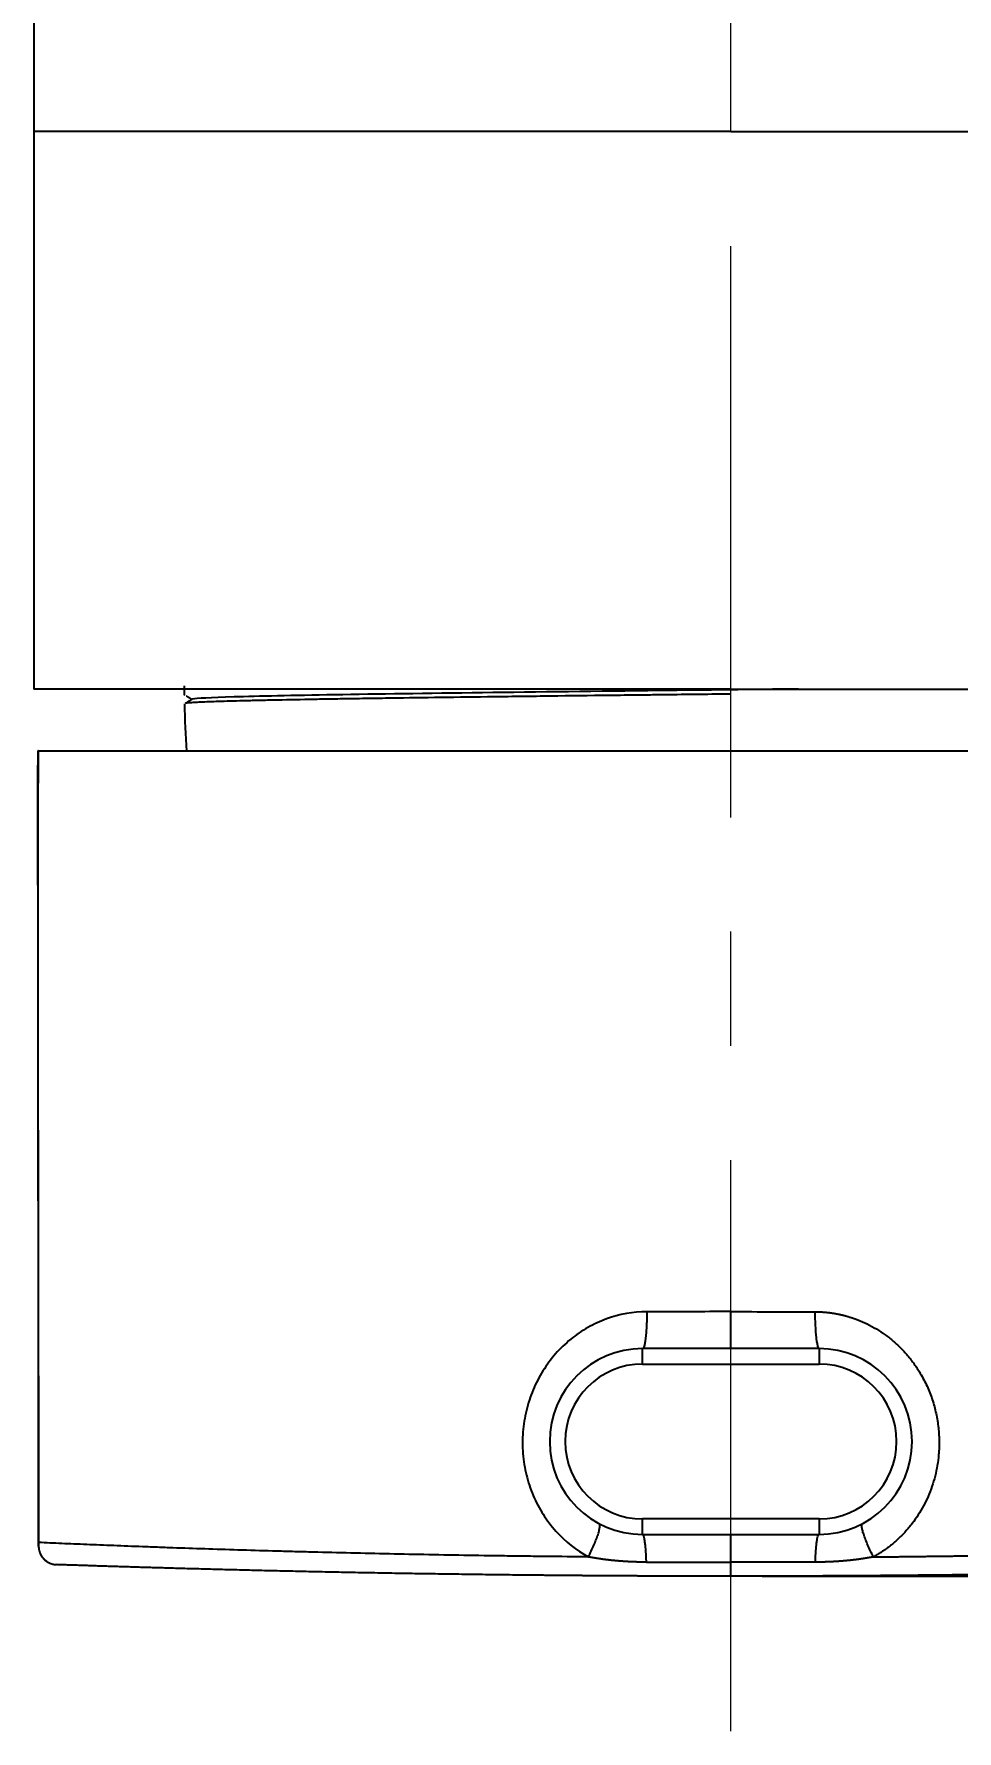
# Model space of a CAD drawing. Header units: inches. Extents: x 6332 to 6926, y -3179 to -2339.
# Drawn here: x 6785 to 6814.8, y -2502 to -2447.2 of the extents above; entities that cross this region are included whole.
import ezdxf

# ---------------------------------------------------------------- set-up
doc = ezdxf.new("R2010")
doc.units = ezdxf.units.IN
doc.header["$LTSCALE"] = 4.84
doc.header["$MEASUREMENT"] = 0
doc.header["$PDMODE"] = 3
doc.header["$PDSIZE"] = 0.3125
doc.linetypes.add('CENTERX2', pattern=[20.32, 12.7, -2.54, 2.54, -2.54])
doc.layers.get('0').update_dxf_attribs({"linetype": 'CONTINUOUS', "lineweight": 13})
doc.layers.get('Defpoints').update_dxf_attribs({"color": 3, "linetype": 'CONTINUOUS'})
doc.layers.add('CENTER', color=1, linetype='CENTERX2', lineweight=15)
doc.styles.get("Standard").update_dxf_attribs({"font": 'arial.ttf'})
doc.dimstyles.new('사본(2) DIMSTYLE_1', dxfattribs={"dimtxt": 7, "dimasz": 7, "dimexe": 1, "dimexo": 1, "dimgap": 3, "dimtad": 1, "dimtih": 1, "dimtoh": 1, "dimdec": 1, "dimdsep": 46, "dimtxsty": 'Standard', "dimcen": 0, "dimclrd": 3, "dimclre": 3, "dimclrt": 4, "dimadec": 1, "dimazin": 0, "dimtp": 0.3, "dimtm": 0.3, "dimtfac": 1, "dimtdec": 1, "dimtofl": 0, "dimtmove": 0, "dimatfit": 3, "dimfxl": 1, "dimtolj": 1, "dimtzin": 0, "dimarcsym": 0})

# ---------------------------------------------------------------- blocks, each defined once
blk = doc.blocks.new('*D29')
at = {"color": 3, "lineweight": -2, "transparency": 16777216}
for p, q in [((6808.54, -2389.722), (6862.703, -2389.722)), ((6861.703, -2396.722), (6861.703, -2436.796)), ((6861.703, -2490.022), (6861.703, -2449.948)), ((6808.548, -2497.022), (6862.703, -2497.022))]:
    blk.add_line(p, q, dxfattribs=at)
at = {"color": 3, "transparency": 16777216}
for points in [[(6860.537, -2396.722), (6862.87, -2396.722), (6861.703, -2389.722)], [(6860.537, -2490.022), (6862.87, -2490.022), (6861.703, -2497.022)]]:
    blk.add_solid(points, dxfattribs=at)
at = {"layer": 'Defpoints', "color": 0, "transparency": 16777216}
for p in [(6807.54, -2389.722), (6807.548, -2497.022), (6861.703, -2497.022)]:
    blk.add_point(p, dxfattribs=at)
at = {"color": 4, "transparency": 16777216, "insert": (6861.703, -2443.372), "char_height": 7, "attachment_point": 5}
blk.add_mtext('\\A1;107.3', dxfattribs=at)

msp = doc.modelspace()

# ---------------------------------------------------------------- linework, layer by layer
at = {"lineweight": -3, "extrusion": (-1, -2.22045e-16, 0)}
for p, q in [((6785.04, -2435.112), (6785.04, -2450.372)), ((6807.54, -2450.372), (6785.04, -2450.372)), ((6807.54, -2450.372), (6785.04, -2450.372)), ((6785.04, -2450.372), (6785.04, -2468.372)), ((6807.54, -2450.372), (6830.04, -2450.372)), ((6807.54, -2450.372), (6830.04, -2450.372)), ((6807.54, -2468.372), (6785.04, -2468.372)), ((6807.54, -2468.372), (6830.04, -2468.372)), ((6810.39, -2489.672), (6804.69, -2489.672)), ((6804.69, -2490.172), (6804.69, -2489.672)), ((6810.39, -2489.672), (6810.39, -2490.172)), ((6804.69, -2490.172), (6810.39, -2490.172)), ((6810.39, -2495.172), (6804.69, -2495.172)), ((6804.69, -2495.672), (6804.69, -2495.172)), ((6810.39, -2495.172), (6810.39, -2495.672)), ((6804.69, -2495.672), (6810.39, -2495.672)), ((6785.768, -2496.648), (6785.769, -2496.648))]:
    msp.add_line(p, q, dxfattribs=at)
at = {"lineweight": -3}
for centre, radius, start, end in [((6818.247, -2468.272), 28.357, 180, 180.6047), ((6818.247, -2468.272), 28.357, 181.1611, 184.2513), ((6804.69, -2492.672), 3, 90, 180), ((6810.39, -2492.672), 3, 0, 90), ((6804.69, -2492.672), 2.5, 90, 180), ((6810.39, -2492.672), 2.5, 0, 90), ((6804.69, -2492.672), 3, 180, 270), ((6804.69, -2492.672), 2.5, 180, 270), ((6810.39, -2492.672), 3, 270, 0), ((6810.39, -2492.672), 2.5, 270, 0)]:
    msp.add_arc(centre, radius, start, end, dxfattribs=at)
for points, degree in [([(6789.891, -2468.571), (6789.891, -2468.568), (6789.896, -2468.565), (6789.904, -2468.563)], 3), ([(6789.949, -2468.589), (6790.145, -2468.702)], 1), ([(6790.163, -2468.698), (6789.973, -2468.808)], 1), ([(6785.163, -2470.372), (6785.16, -2470.711), (6785.157, -2471.05), (6785.155, -2471.389)], 3), ([(6785.172, -2470.372), (6785.169, -2470.372), (6785.166, -2470.372), (6785.163, -2470.372)], 3), ([(6785.174, -2472.595), (6785.178, -2471.855), (6785.183, -2471.114), (6785.19, -2470.372)], 3), ([(6785.175, -2470.372), (6785.18, -2470.372), (6785.185, -2470.372), (6785.19, -2470.372)], 3), ([(6785.19, -2470.372), (6785.505, -2470.372), (6787.13, -2470.372), (6792.241, -2470.372), (6799.355, -2470.372), (6804.811, -2470.372), (6807.54, -2470.372)], 3), ([(6807.54, -2470.372), (6810.268, -2470.372), (6815.725, -2470.372), (6822.838, -2470.372), (6827.949, -2470.372), (6829.574, -2470.372), (6829.89, -2470.372)], 3), ([(6785.155, -2471.389), (6785.155, -2471.951), (6785.156, -2472.514), (6785.157, -2473.077)], 3), ([(6785.173, -2472.756), (6785.173, -2472.703), (6785.173, -2472.65), (6785.173, -2472.597)], 3), ([(6807.54, -2488.479), (6806.639, -2488.479), (6805.735, -2488.48), (6804.827, -2488.48)], 3), ([(6807.54, -2488.479), (6808.446, -2488.479), (6809.352, -2488.48), (6810.252, -2488.48)], 3), ([(6785.189, -2495.931), (6785.189, -2495.95), (6785.189, -2495.988), (6785.189, -2496.028), (6785.189, -2496.049)], 3), ([(6785.189, -2496.049), (6785.189, -2496.049), (6785.189, -2496.049), (6785.189, -2496.049)], 3), ([(6804.812, -2496.569), (6805.717, -2496.571), (6806.629, -2496.572), (6807.54, -2496.572)], 3), ([(6810.267, -2496.568), (6809.356, -2496.572), (6808.443, -2496.573), (6807.54, -2496.572)], 3)]:
    msp.add_open_spline(points, degree=degree, dxfattribs=at)
for points, knots in [([(6807.54, -2468.537), (6806.878, -2468.544), (6806.219, -2468.551), (6805.398, -2468.561), (6805.234, -2468.563), (6804.907, -2468.566), (6804.744, -2468.568), (6804.256, -2468.574), (6803.934, -2468.577), (6802.974, -2468.589), (6802.345, -2468.596), (6801.416, -2468.607), (6801.109, -2468.611), (6800.653, -2468.616), (6800.501, -2468.618), (6800.275, -2468.621), (6800.199, -2468.622), (6800.049, -2468.623), (6799.975, -2468.624), (6799.306, -2468.632), (6798.732, -2468.64), (6797.626, -2468.655), (6797.093, -2468.662), (6796.324, -2468.673), (6796.073, -2468.677), (6795.704, -2468.682), (6795.582, -2468.684), (6795.402, -2468.687), (6795.342, -2468.688), (6795.223, -2468.689), (6794.928, -2468.694), (6794.645, -2468.698), (6794.206, -2468.706), (6793.994, -2468.71), (6793.381, -2468.721), (6793.001, -2468.728), (6792.475, -2468.739), (6792.306, -2468.743), (6792.065, -2468.748), (6791.987, -2468.75), (6791.872, -2468.753), (6791.834, -2468.753), (6791.76, -2468.755), (6791.576, -2468.76), (6791.406, -2468.764), (6791.151, -2468.772), (6791.033, -2468.775), (6790.704, -2468.786), (6790.519, -2468.794), (6790.293, -2468.805), (6790.227, -2468.808), (6790.14, -2468.814), (6790.1, -2468.817), (6790.065, -2468.819), (6790.043, -2468.821), (6790.033, -2468.822), (6789.983, -2468.827), (6789.953, -2468.83), (6789.93, -2468.834), (6789.928, -2468.834), (6789.926, -2468.835)], [0, 0, 0, 0, 0.073816, 0.073816, 0.09227, 0.09227, 0.110724, 0.110724, 0.147631, 0.147631, 0.221447, 0.221447, 0.258355, 0.258355, 0.276809, 0.276809, 0.286036, 0.286036, 0.295263, 0.295263, 0.369078, 0.369078, 0.442894, 0.442894, 0.479802, 0.479802, 0.498256, 0.498256, 0.507483, 0.507483, 0.51671, 0.553618, 0.553618, 0.590526, 0.590526, 0.664341, 0.664341, 0.701249, 0.701249, 0.719703, 0.719703, 0.72893, 0.72893, 0.738157, 0.775065, 0.775065, 0.811973, 0.811973, 0.885788, 0.885788, 0.922696, 0.922696, 0.94115, 0.950377, 0.950377, 0.959604, 0.959604, 0.996512, 0.996512, 1, 1, 1, 1]), ([(6809.722, -2468.372), (6808.235, -2468.389), (6804.696, -2468.43), (6799.354, -2468.493), (6794.491, -2468.561), (6791.198, -2468.63), (6790.28, -2468.675), (6790.163, -2468.698)], [0, 0, 0, 0, 0.157854, 0.369409, 0.580963, 0.792517, 1, 1, 1, 1]), ([(6785.173, -2472.596), (6785.173, -2472.557), (6785.173, -2472.479), (6785.173, -2472.359), (6785.173, -2472.236), (6785.173, -2472.11), (6785.173, -2471.98), (6785.173, -2471.846), (6785.173, -2471.709), (6785.173, -2471.569), (6785.173, -2471.431), (6785.173, -2471.3), (6785.173, -2471.178), (6785.172, -2471.065), (6785.172, -2470.959), (6785.172, -2470.86), (6785.172, -2470.769), (6785.172, -2470.685), (6785.172, -2470.609), (6785.172, -2470.54), (6785.172, -2470.479), (6785.172, -2470.425), (6785.172, -2470.391), (6785.172, -2470.376)], [0, 0, 0, 0, 0.052124, 0.105868, 0.161231, 0.218215, 0.276818, 0.337041, 0.398884, 0.462347, 0.52743, 0.585531, 0.640228, 0.691521, 0.73941, 0.783895, 0.824977, 0.862656, 0.89693, 0.927802, 0.95527, 0.979336, 1, 1, 1, 1]), ([(6785.157, -2473.076), (6785.157, -2473.191), (6785.158, -2473.424), (6785.158, -2473.775), (6785.159, -2474.131), (6785.159, -2474.492), (6785.16, -2474.858), (6785.16, -2475.228), (6785.161, -2475.604), (6785.162, -2475.984), (6785.162, -2476.369), (6785.163, -2476.759), (6785.163, -2477.154), (6785.164, -2477.418), (6785.164, -2477.551)], [0, 0, 0, 0, 0.077366, 0.155805, 0.23532, 0.315915, 0.397592, 0.480357, 0.564212, 0.649162, 0.735212, 0.822365, 0.910626, 1, 1, 1, 1]), ([(6785.175, -2476.02), (6785.175, -2475.918), (6785.175, -2475.718), (6785.175, -2475.424), (6785.175, -2475.143), (6785.175, -2474.874), (6785.175, -2474.617), (6785.174, -2474.36), (6785.174, -2474.098), (6785.174, -2473.828), (6785.174, -2473.516), (6785.174, -2473.159), (6785.174, -2472.892), (6785.173, -2472.756)], [0, 0, 0, 0, 0.093731, 0.183676, 0.269832, 0.352195, 0.430762, 0.505528, 0.588381, 0.671253, 0.754148, 0.874965, 1, 1, 1, 1]), ([(6785.182, -2485.456), (6785.182, -2485.393), (6785.182, -2485.266), (6785.182, -2485.077), (6785.181, -2484.889), (6785.181, -2484.702), (6785.181, -2484.516), (6785.181, -2484.331), (6785.181, -2484.147), (6785.181, -2483.964), (6785.181, -2483.782), (6785.181, -2483.6), (6785.18, -2483.42), (6785.18, -2483.241), (6785.18, -2483.062), (6785.18, -2482.885), (6785.18, -2482.709), (6785.18, -2482.533), (6785.18, -2482.359), (6785.18, -2482.185), (6785.179, -2482.013), (6785.179, -2481.841), (6785.179, -2481.67), (6785.179, -2481.501), (6785.179, -2481.332), (6785.179, -2481.164), (6785.179, -2480.998), (6785.178, -2480.565), (6785.178, -2479.866), (6785.177, -2478.901), (6785.177, -2477.938), (6785.176, -2476.979), (6785.176, -2476.339), (6785.175, -2476.02)], [0, 0, 0, 0, 0.020289, 0.040466, 0.060532, 0.080487, 0.10033, 0.120063, 0.139686, 0.159198, 0.178601, 0.197893, 0.217076, 0.23615, 0.255114, 0.27397, 0.292716, 0.311354, 0.329884, 0.348306, 0.366619, 0.384825, 0.402923, 0.420914, 0.438798, 0.456574, 0.474244, 0.491806, 0.594173, 0.696139, 0.797743, 0.899018, 1, 1, 1, 1]), ([(6785.164, -2477.551), (6785.164, -2477.641), (6785.164, -2477.821), (6785.165, -2478.093), (6785.165, -2478.366), (6785.165, -2478.641), (6785.166, -2478.918), (6785.166, -2479.197), (6785.166, -2479.478), (6785.167, -2479.761), (6785.167, -2480.046), (6785.168, -2480.333), (6785.168, -2480.621), (6785.168, -2480.912), (6785.169, -2481.204), (6785.169, -2481.499), (6785.17, -2481.795), (6785.17, -2482.3), (6785.171, -2483.034), (6785.173, -2484.015), (6785.174, -2485.055), (6785.175, -2486.156), (6785.177, -2487.014), (6785.177, -2487.61), (6785.178, -2487.925), (6785.178, -2488.241), (6785.179, -2488.559), (6785.179, -2488.878), (6785.18, -2489.199), (6785.18, -2489.521), (6785.18, -2489.845), (6785.181, -2490.17), (6785.181, -2490.497), (6785.182, -2490.825), (6785.182, -2491.155), (6785.183, -2491.486), (6785.183, -2491.819), (6785.184, -2492.153), (6785.184, -2492.489), (6785.184, -2492.826), (6785.185, -2493.164), (6785.185, -2493.504), (6785.186, -2493.846), (6785.186, -2494.189), (6785.187, -2494.534), (6785.187, -2494.88), (6785.188, -2495.227), (6785.188, -2495.576), (6785.188, -2495.809), (6785.189, -2495.926)], [0, 0, 0, 0, 0.014424, 0.028955, 0.043594, 0.058341, 0.073195, 0.088159, 0.103231, 0.118413, 0.133705, 0.149107, 0.164619, 0.180242, 0.195977, 0.211824, 0.227784, 0.243856, 0.293519, 0.346524, 0.402886, 0.462621, 0.525749, 0.542815, 0.559972, 0.57722, 0.594561, 0.611993, 0.629518, 0.647136, 0.664847, 0.682651, 0.700549, 0.718541, 0.736628, 0.75481, 0.773087, 0.79146, 0.809929, 0.828495, 0.847157, 0.865917, 0.884775, 0.903731, 0.922786, 0.941939, 0.961193, 0.980546, 1, 1, 1, 1]), ([(6785.189, -2495.931), (6785.188, -2494.202), (6785.187, -2492.466), (6785.185, -2489.847), (6785.184, -2488.972), (6785.183, -2487.218), (6785.182, -2486.338), (6785.182, -2485.456)], [0, 0, 0, 0, 0.5, 0.5, 0.75, 0.75, 1, 1, 1, 1]), ([(6804.827, -2488.48), (6804.381, -2488.481), (6803.942, -2488.56), (6803.318, -2488.786), (6803.117, -2488.879), (6802.729, -2489.1), (6802.357, -2489.355), (6801.866, -2489.83), (6801.458, -2490.382), (6801.139, -2490.996), (6800.919, -2491.663), (6800.809, -2492.362), (6800.81, -2493.066), (6800.922, -2493.759), (6801.141, -2494.423), (6801.465, -2495.035), (6802.014, -2495.759), (6802.544, -2496.183), (6802.935, -2496.399)], [0, 0, 0, 0, 0.125, 0.125, 0.1875, 0.1875, 0.25, 0.3125, 0.375, 0.4375, 0.5, 0.5625, 0.625, 0.6875, 0.75, 0.8125, 0.875, 1, 1, 1, 1]), ([(6804.827, -2488.48), (6804.827, -2488.551), (6804.827, -2488.624), (6804.823, -2488.772), (6804.821, -2488.847), (6804.814, -2488.993), (6804.81, -2489.065), (6804.799, -2489.201), (6804.793, -2489.266), (6804.78, -2489.382), (6804.772, -2489.434), (6804.757, -2489.523), (6804.749, -2489.56), (6804.732, -2489.618), (6804.723, -2489.639), (6804.706, -2489.666), (6804.698, -2489.672), (6804.69, -2489.672)], [0, 0, 0, 0, 0.125, 0.125, 0.25, 0.25, 0.375, 0.375, 0.5, 0.5, 0.625, 0.625, 0.75, 0.75, 0.875, 0.875, 1, 1, 1, 1]), ([(6810.252, -2488.48), (6810.262, -2488.481), (6810.281, -2488.481), (6810.31, -2488.481), (6810.339, -2488.482), (6810.368, -2488.483), (6810.397, -2488.484), (6810.426, -2488.485), (6810.455, -2488.486), (6810.484, -2488.488), (6810.513, -2488.49), (6810.541, -2488.492), (6810.57, -2488.494), (6810.599, -2488.497), (6810.628, -2488.5), (6810.656, -2488.503), (6810.685, -2488.506), (6810.714, -2488.509), (6810.742, -2488.513), (6810.771, -2488.517), (6810.799, -2488.521), (6810.828, -2488.525), (6810.856, -2488.53), (6810.884, -2488.534), (6810.913, -2488.539), (6810.941, -2488.544), (6810.969, -2488.55), (6810.998, -2488.555), (6811.026, -2488.561), (6811.054, -2488.567), (6811.082, -2488.573), (6811.11, -2488.58), (6811.138, -2488.586), (6811.166, -2488.593), (6811.194, -2488.6), (6811.222, -2488.607), (6811.25, -2488.615), (6811.278, -2488.623), (6811.306, -2488.631), (6811.333, -2488.639), (6811.361, -2488.647), (6811.389, -2488.656), (6811.417, -2488.664), (6811.444, -2488.673), (6811.472, -2488.683), (6811.499, -2488.692), (6811.527, -2488.702), (6811.652, -2488.746), (6811.87, -2488.836), (6812.171, -2488.992), (6812.458, -2489.173), (6812.731, -2489.38), (6812.986, -2489.61), (6813.222, -2489.861), (6813.437, -2490.132), (6813.652, -2490.453), (6813.855, -2490.828), (6814.031, -2491.26), (6814.16, -2491.71), (6814.242, -2492.171), (6814.274, -2492.638), (6814.258, -2493.066), (6814.209, -2493.451), (6814.136, -2493.791), (6814.038, -2494.123), (6813.913, -2494.444), (6813.764, -2494.753), (6813.592, -2495.047), (6813.396, -2495.324), (6813.237, -2495.514), (6813.132, -2495.629), (6813.088, -2495.675), (6813.044, -2495.72), (6812.999, -2495.765), (6812.954, -2495.808), (6812.907, -2495.851), (6812.861, -2495.893), (6812.814, -2495.935), (6812.766, -2495.975), (6812.717, -2496.015), (6812.668, -2496.054), (6812.618, -2496.092), (6812.568, -2496.129), (6812.517, -2496.166), (6812.466, -2496.201), (6812.414, -2496.236), (6812.361, -2496.27), (6812.308, -2496.304), (6812.254, -2496.336), (6812.199, -2496.368), (6812.163, -2496.389), (6812.144, -2496.399)], [0, 0, 0, 0, 0.002658, 0.005314, 0.007968, 0.010619, 0.013269, 0.015916, 0.018562, 0.021206, 0.023848, 0.02649, 0.029129, 0.031768, 0.034406, 0.037042, 0.039678, 0.042314, 0.044949, 0.047583, 0.050218, 0.052852, 0.055486, 0.058121, 0.060756, 0.063391, 0.066027, 0.068664, 0.071301, 0.073939, 0.076579, 0.07922, 0.081862, 0.084506, 0.087151, 0.089798, 0.092447, 0.095098, 0.097751, 0.100407, 0.103065, 0.105725, 0.108388, 0.111054, 0.113723, 0.116395, 0.11907, 0.121749, 0.152939, 0.184005, 0.215157, 0.246605, 0.278292, 0.3098, 0.341343, 0.373138, 0.415702, 0.457931, 0.500353, 0.543038, 0.585266, 0.627561, 0.659344, 0.690857, 0.72231, 0.753911, 0.785189, 0.816248, 0.847291, 0.87852, 0.884373, 0.89021, 0.896033, 0.901844, 0.907642, 0.913431, 0.919211, 0.924983, 0.93075, 0.936512, 0.942271, 0.948028, 0.953785, 0.959543, 0.965303, 0.971068, 0.976838, 0.982614, 0.988399, 0.994194, 1, 1, 1, 1]), ([(6810.252, -2488.48), (6810.252, -2488.621), (6810.255, -2488.773), (6810.269, -2489.066), (6810.279, -2489.207), (6810.299, -2489.382), (6810.307, -2489.434), (6810.323, -2489.523), (6810.347, -2489.634), (6810.373, -2489.672), (6810.39, -2489.672)], [0, 0, 0, 0, 0.25, 0.25, 0.5, 0.5, 0.625, 0.625, 0.75, 1, 1, 1, 1]), ([(6802.935, -2496.399), (6802.997, -2496.278), (6803.06, -2496.148), (6803.17, -2495.896), (6803.218, -2495.773), (6803.269, -2495.618), (6803.282, -2495.571), (6803.302, -2495.488), (6803.32, -2495.382), (6803.305, -2495.334), (6803.286, -2495.324)], [0, 0, 0, 0, 0.25, 0.25, 0.5, 0.5, 0.625, 0.625, 0.75, 1, 1, 1, 1]), ([(6804.812, -2496.569), (6804.811, -2496.509), (6804.808, -2496.45), (6804.803, -2496.333), (6804.8, -2496.275), (6804.792, -2496.164), (6804.788, -2496.11), (6804.778, -2496.01), (6804.773, -2495.964), (6804.761, -2495.881), (6804.755, -2495.844), (6804.743, -2495.78), (6804.736, -2495.754), (6804.723, -2495.712), (6804.716, -2495.697), (6804.703, -2495.677), (6804.696, -2495.672), (6804.69, -2495.672)], [0, 0, 0, 0, 0.125, 0.125, 0.25, 0.25, 0.375, 0.375, 0.5, 0.5, 0.625, 0.625, 0.75, 0.75, 0.875, 0.875, 1, 1, 1, 1]), ([(6810.267, -2496.569), (6810.269, -2496.509), (6810.271, -2496.45), (6810.276, -2496.333), (6810.28, -2496.275), (6810.287, -2496.164), (6810.291, -2496.11), (6810.301, -2496.01), (6810.306, -2495.964), (6810.318, -2495.881), (6810.324, -2495.844), (6810.337, -2495.78), (6810.343, -2495.754), (6810.356, -2495.712), (6810.363, -2495.697), (6810.377, -2495.677), (6810.383, -2495.672), (6810.39, -2495.672)], [0, 0, 0, 0, 0.125, 0.125, 0.25, 0.25, 0.375, 0.375, 0.5, 0.5, 0.625, 0.625, 0.75, 0.75, 0.875, 0.875, 1, 1, 1, 1]), ([(6812.144, -2496.399), (6812.113, -2496.338), (6812.082, -2496.276), (6812.021, -2496.149), (6811.992, -2496.085), (6811.937, -2495.959), (6811.911, -2495.896), (6811.865, -2495.778), (6811.844, -2495.721), (6811.811, -2495.618), (6811.797, -2495.571), (6811.778, -2495.488), (6811.772, -2495.453), (6811.767, -2495.395), (6811.768, -2495.372), (6811.776, -2495.339), (6811.784, -2495.329), (6811.793, -2495.324)], [0, 0, 0, 0, 0.125, 0.125, 0.25, 0.25, 0.375, 0.375, 0.5, 0.5, 0.625, 0.625, 0.75, 0.75, 0.875, 0.875, 1, 1, 1, 1]), ([(6785.189, -2496.049), (6785.189, -2496.028), (6785.189, -2496.007), (6785.189, -2495.966), (6785.189, -2495.946), (6785.189, -2495.926)], [0, 0, 0, 0, 0.5, 0.5, 1, 1, 1, 1]), ([(6802.935, -2496.399), (6802.479, -2496.395), (6801.797, -2496.388), (6801.124, -2496.38), (6800.677, -2496.374), (6799.565, -2496.36), (6798.479, -2496.342), (6797.199, -2496.317), (6796.776, -2496.309), (6795.939, -2496.291), (6795.525, -2496.281), (6794.707, -2496.262), (6794.303, -2496.252), (6793.709, -2496.236), (6793.513, -2496.231), (6793.125, -2496.22), (6792.933, -2496.215), (6792.362, -2496.199), (6791.99, -2496.188), (6791.26, -2496.165), (6790.903, -2496.154), (6790.204, -2496.13), (6789.862, -2496.119), (6789.36, -2496.101), (6789.194, -2496.095), (6788.867, -2496.083), (6788.705, -2496.077), (6788.226, -2496.059), (6787.915, -2496.047), (6787.464, -2496.028), (6787.316, -2496.022), (6787.025, -2496.011), (6786.882, -2496.005), (6786.463, -2495.988), (6786.194, -2495.978), (6785.676, -2495.956), (6785.428, -2495.944), (6785.189, -2495.931)], [0, 0, 0, 0, 0.0625, 0.09375, 0.09375, 0.125, 0.25, 0.25, 0.3125, 0.3125, 0.375, 0.375, 0.4375, 0.4375, 0.46875, 0.46875, 0.5, 0.5, 0.5625, 0.5625, 0.625, 0.625, 0.6875, 0.6875, 0.71875, 0.71875, 0.75, 0.75, 0.8125, 0.8125, 0.84375, 0.84375, 0.875, 0.875, 0.9375, 0.9375, 1, 1, 1, 1]), ([(6785.189, -2496.049), (6785.189, -2496.053), (6785.189, -2496.061), (6785.189, -2496.074), (6785.19, -2496.086), (6785.191, -2496.098), (6785.192, -2496.11), (6785.193, -2496.123), (6785.195, -2496.135), (6785.197, -2496.148), (6785.199, -2496.16), (6785.202, -2496.172), (6785.205, -2496.185), (6785.208, -2496.197), (6785.211, -2496.209), (6785.214, -2496.222), (6785.218, -2496.234), (6785.222, -2496.246), (6785.227, -2496.258), (6785.231, -2496.27), (6785.236, -2496.283), (6785.242, -2496.295), (6785.247, -2496.306), (6785.253, -2496.318), (6785.259, -2496.33), (6785.265, -2496.342), (6785.272, -2496.353), (6785.279, -2496.365), (6785.286, -2496.376), (6785.294, -2496.387), (6785.301, -2496.398), (6785.309, -2496.409), (6785.318, -2496.42), (6785.326, -2496.431), (6785.335, -2496.441), (6785.344, -2496.451), (6785.364, -2496.472), (6785.395, -2496.502), (6785.44, -2496.537), (6785.489, -2496.569), (6785.53, -2496.59), (6785.562, -2496.604), (6785.584, -2496.612), (6785.607, -2496.62), (6785.629, -2496.627), (6785.652, -2496.632), (6785.675, -2496.637), (6785.698, -2496.641), (6785.721, -2496.645), (6785.745, -2496.647), (6785.76, -2496.647), (6785.768, -2496.648)], [0, 0, 0, 0, 0.012988, 0.026027, 0.039118, 0.05226, 0.065455, 0.078702, 0.092003, 0.105357, 0.118766, 0.132229, 0.145747, 0.159321, 0.172951, 0.186637, 0.20038, 0.21418, 0.228037, 0.241953, 0.255927, 0.26996, 0.284052, 0.298204, 0.312415, 0.326687, 0.34102, 0.355414, 0.369869, 0.384386, 0.398965, 0.413607, 0.428311, 0.443079, 0.45791, 0.472805, 0.487764, 0.549955, 0.612782, 0.676263, 0.740414, 0.766322, 0.792242, 0.818173, 0.844114, 0.870067, 0.896031, 0.922006, 0.947993, 0.973991, 1, 1, 1, 1]), ([(6785.19, -2496.049), (6785.19, -2496.053), (6785.19, -2496.061), (6785.19, -2496.073), (6785.191, -2496.085), (6785.192, -2496.097), (6785.193, -2496.109), (6785.194, -2496.122), (6785.196, -2496.134), (6785.198, -2496.146), (6785.2, -2496.159), (6785.202, -2496.171), (6785.205, -2496.184), (6785.208, -2496.196), (6785.212, -2496.208), (6785.215, -2496.221), (6785.219, -2496.233), (6785.223, -2496.246), (6785.228, -2496.258), (6785.233, -2496.27), (6785.238, -2496.282), (6785.243, -2496.295), (6785.249, -2496.307), (6785.254, -2496.319), (6785.261, -2496.33), (6785.267, -2496.342), (6785.274, -2496.354), (6785.281, -2496.365), (6785.288, -2496.376), (6785.295, -2496.388), (6785.303, -2496.399), (6785.311, -2496.409), (6785.319, -2496.42), (6785.327, -2496.431), (6785.336, -2496.441), (6785.345, -2496.451), (6785.355, -2496.461), (6785.365, -2496.471), (6785.376, -2496.482), (6785.387, -2496.493), (6785.4, -2496.504), (6785.413, -2496.515), (6785.427, -2496.526), (6785.442, -2496.536), (6785.457, -2496.547), (6785.473, -2496.558), (6785.49, -2496.568), (6785.508, -2496.578), (6785.526, -2496.587), (6785.545, -2496.596), (6785.565, -2496.605), (6785.586, -2496.613), (6785.607, -2496.62), (6785.629, -2496.626), (6785.651, -2496.632), (6785.674, -2496.637), (6785.697, -2496.641), (6785.72, -2496.644), (6785.744, -2496.647), (6785.76, -2496.647), (6785.769, -2496.648)], [0, 0, 0, 0, 0.012772, 0.025629, 0.03857, 0.051593, 0.064699, 0.077886, 0.091156, 0.104507, 0.117941, 0.131459, 0.145061, 0.158746, 0.172509, 0.186348, 0.200257, 0.214233, 0.228272, 0.242369, 0.256521, 0.270724, 0.284974, 0.299267, 0.3136, 0.327969, 0.342371, 0.356803, 0.371262, 0.385745, 0.40025, 0.414775, 0.429318, 0.443878, 0.458452, 0.47304, 0.487639, 0.503597, 0.520249, 0.537587, 0.555603, 0.574286, 0.593623, 0.613597, 0.634191, 0.655382, 0.677147, 0.699457, 0.722282, 0.745588, 0.769356, 0.793569, 0.818206, 0.843246, 0.868659, 0.894414, 0.920472, 0.946791, 0.973319, 1, 1, 1, 1]), ([(6812.144, -2496.399), (6812.171, -2496.399), (6812.225, -2496.398), (6812.305, -2496.397), (6812.386, -2496.397), (6812.466, -2496.396), (6812.548, -2496.395), (6812.629, -2496.394), (6812.711, -2496.394), (6812.793, -2496.393), (6812.875, -2496.392), (6812.957, -2496.391), (6813.04, -2496.39), (6813.123, -2496.389), (6813.206, -2496.388), (6813.29, -2496.387), (6813.373, -2496.386), (6813.457, -2496.385), (6813.542, -2496.384), (6813.626, -2496.383), (6813.711, -2496.382), (6813.796, -2496.381), (6813.881, -2496.38), (6813.966, -2496.379), (6814.052, -2496.378), (6814.138, -2496.377), (6814.224, -2496.376), (6814.311, -2496.375), (6814.397, -2496.374), (6814.484, -2496.372), (6814.571, -2496.371), (6814.658, -2496.37), (6814.746, -2496.369), (6814.834, -2496.367), (6814.922, -2496.366), (6815.01, -2496.365), (6815.098, -2496.363), (6815.187, -2496.362), (6815.276, -2496.361), (6815.365, -2496.359), (6815.454, -2496.358), (6815.544, -2496.357), (6815.633, -2496.355), (6815.723, -2496.354), (6815.813, -2496.352), (6815.903, -2496.351), (6815.994, -2496.349), (6816.085, -2496.348), (6816.175, -2496.346), (6816.266, -2496.345), (6816.358, -2496.343), (6816.449, -2496.342), (6816.541, -2496.34), (6816.632, -2496.338), (6816.724, -2496.337), (6816.816, -2496.335), (6816.909, -2496.333), (6817.001, -2496.332), (6817.094, -2496.33), (6817.187, -2496.328), (6817.28, -2496.327), (6817.373, -2496.325), (6817.466, -2496.323), (6817.559, -2496.321), (6817.653, -2496.319), (6817.747, -2496.318), (6817.84, -2496.316), (6817.934, -2496.314), (6818.028, -2496.312), (6818.123, -2496.31), (6818.217, -2496.308), (6818.312, -2496.306), (6818.406, -2496.304), (6818.501, -2496.302), (6818.596, -2496.3), (6818.691, -2496.298), (6818.786, -2496.296), (6818.881, -2496.294), (6818.977, -2496.292), (6819.072, -2496.29), (6819.167, -2496.288), (6819.263, -2496.286), (6819.359, -2496.284), (6819.455, -2496.282), (6819.551, -2496.279), (6819.647, -2496.277), (6819.743, -2496.275), (6819.839, -2496.273), (6819.935, -2496.271), (6820.031, -2496.268), (6820.127, -2496.266), (6820.224, -2496.264), (6820.32, -2496.261), (6820.417, -2496.259), (6820.513, -2496.257), (6820.61, -2496.254), (6820.707, -2496.252), (6820.803, -2496.25), (6820.9, -2496.247), (6820.997, -2496.245), (6821.093, -2496.242), (6821.19, -2496.24), (6821.287, -2496.237), (6821.384, -2496.235), (6821.481, -2496.232), (6821.577, -2496.23), (6821.674, -2496.227), (6821.771, -2496.225), (6821.904, -2496.221), (6822.072, -2496.217), (6822.275, -2496.211), (6822.474, -2496.206), (6822.671, -2496.2), (6822.866, -2496.195), (6823.058, -2496.189), (6823.247, -2496.184), (6823.434, -2496.179), (6823.619, -2496.173), (6823.801, -2496.168), (6823.98, -2496.163), (6824.157, -2496.157), (6824.331, -2496.152), (6824.503, -2496.147), (6824.673, -2496.142), (6824.84, -2496.136), (6825.005, -2496.131), (6825.167, -2496.126), (6825.327, -2496.121), (6825.485, -2496.115), (6825.64, -2496.11), (6825.793, -2496.105), (6825.943, -2496.1), (6826.092, -2496.095), (6826.238, -2496.09), (6826.381, -2496.085), (6826.523, -2496.08), (6826.662, -2496.075), (6826.799, -2496.07), (6826.934, -2496.065), (6827.066, -2496.06), (6827.197, -2496.055), (6827.325, -2496.05), (6827.451, -2496.045), (6827.575, -2496.04), (6827.697, -2496.035), (6827.817, -2496.03), (6827.935, -2496.025), (6828.051, -2496.02), (6828.164, -2496.015), (6828.276, -2496.011), (6828.386, -2496.006), (6828.494, -2496.001), (6828.6, -2495.996), (6828.704, -2495.991), (6828.806, -2495.987), (6828.906, -2495.982), (6829.004, -2495.977), (6829.101, -2495.972), (6829.195, -2495.968), (6829.288, -2495.963), (6829.379, -2495.958), (6829.469, -2495.954), (6829.556, -2495.949), (6829.642, -2495.944), (6829.726, -2495.94), (6829.809, -2495.935), (6829.863, -2495.932), (6829.89, -2495.931)], [0, 0, 0, 0, 0.003672, 0.007358, 0.011058, 0.014773, 0.018502, 0.022246, 0.026004, 0.029777, 0.033564, 0.037366, 0.041181, 0.045012, 0.048857, 0.052716, 0.05659, 0.060478, 0.06438, 0.068297, 0.072229, 0.076174, 0.080135, 0.08411, 0.088099, 0.092103, 0.096121, 0.100153, 0.1042, 0.108262, 0.112338, 0.116428, 0.120533, 0.124653, 0.128786, 0.132935, 0.137097, 0.141275, 0.145466, 0.149673, 0.153893, 0.158128, 0.162378, 0.166642, 0.170921, 0.175214, 0.179521, 0.183843, 0.18818, 0.192531, 0.196896, 0.201276, 0.20567, 0.210079, 0.214503, 0.218941, 0.223393, 0.22786, 0.232342, 0.236837, 0.241348, 0.245873, 0.250412, 0.254966, 0.259535, 0.264118, 0.268715, 0.273328, 0.277954, 0.282595, 0.287251, 0.291921, 0.296606, 0.301305, 0.306019, 0.310748, 0.315491, 0.320248, 0.32502, 0.329807, 0.334608, 0.339424, 0.344255, 0.3491, 0.353959, 0.358834, 0.363723, 0.368626, 0.373544, 0.378477, 0.383425, 0.388387, 0.393363, 0.398355, 0.403361, 0.408382, 0.413417, 0.418468, 0.423533, 0.428612, 0.433707, 0.438816, 0.44394, 0.449079, 0.454232, 0.459401, 0.464584, 0.469781, 0.474994, 0.48607, 0.497076, 0.508011, 0.518875, 0.529669, 0.540392, 0.551045, 0.561626, 0.572137, 0.582578, 0.592947, 0.603246, 0.613474, 0.623631, 0.633717, 0.643732, 0.653677, 0.66355, 0.673352, 0.683083, 0.692743, 0.702332, 0.71185, 0.721296, 0.730672, 0.739976, 0.749209, 0.75837, 0.767461, 0.776479, 0.785427, 0.794303, 0.803108, 0.811842, 0.820504, 0.829095, 0.837614, 0.846062, 0.854438, 0.862743, 0.870977, 0.879138, 0.887229, 0.895248, 0.903195, 0.911071, 0.918875, 0.926608, 0.934269, 0.941859, 0.949377, 0.956824, 0.964199, 0.971502, 0.978734, 0.985894, 0.992983, 1, 1, 1, 1]), ([(6807.54, -2497.022), (6807.514, -2497.022), (6807.462, -2497.022), (6807.384, -2497.022), (6807.307, -2497.022), (6807.229, -2497.022), (6807.151, -2497.022), (6807.074, -2497.022), (6806.996, -2497.022), (6806.919, -2497.022), (6806.842, -2497.022), (6806.764, -2497.022), (6806.687, -2497.022), (6806.61, -2497.022), (6806.533, -2497.021), (6806.455, -2497.021), (6806.378, -2497.021), (6806.301, -2497.021), (6806.224, -2497.021), (6806.147, -2497.021), (6806.07, -2497.021), (6805.993, -2497.02), (6805.916, -2497.02), (6805.84, -2497.02), (6805.763, -2497.02), (6805.686, -2497.02), (6805.609, -2497.019), (6805.533, -2497.019), (6805.456, -2497.019), (6805.379, -2497.019), (6805.303, -2497.018), (6805.226, -2497.018), (6805.15, -2497.018), (6805.073, -2497.017), (6804.997, -2497.017), (6804.921, -2497.017), (6804.845, -2497.017), (6804.768, -2497.016), (6804.692, -2497.016), (6804.616, -2497.016), (6804.54, -2497.015), (6804.464, -2497.015), (6804.388, -2497.014), (6804.312, -2497.014), (6804.236, -2497.014), (6804.16, -2497.013), (6804.084, -2497.013), (6804.008, -2497.012), (6803.932, -2497.012), (6803.857, -2497.012), (6803.781, -2497.011), (6803.705, -2497.011), (6803.63, -2497.01), (6803.554, -2497.01), (6803.479, -2497.009), (6803.403, -2497.009), (6803.328, -2497.008), (6803.252, -2497.008), (6803.177, -2497.007), (6803.102, -2497.007), (6803.026, -2497.006), (6802.951, -2497.006), (6802.876, -2497.005), (6802.801, -2497.005), (6802.726, -2497.004), (6802.651, -2497.003), (6802.576, -2497.003), (6802.501, -2497.002), (6802.426, -2497.002), (6802.351, -2497.001), (6802.276, -2497), (6802.201, -2497), (6802.126, -2496.999), (6802.052, -2496.999), (6801.977, -2496.998), (6801.902, -2496.997), (6801.828, -2496.997), (6801.753, -2496.996), (6801.679, -2496.995), (6801.604, -2496.994), (6801.53, -2496.994), (6801.455, -2496.993), (6801.381, -2496.992), (6801.307, -2496.992), (6801.232, -2496.991), (6801.158, -2496.99), (6800.846, -2496.987), (6800.299, -2496.981), (6799.523, -2496.972), (6798.755, -2496.961), (6797.996, -2496.95), (6797.245, -2496.939), (6796.504, -2496.926), (6795.773, -2496.913), (6795.054, -2496.899), (6794.347, -2496.885), (6793.655, -2496.87), (6792.978, -2496.855), (6792.316, -2496.839), (6791.671, -2496.823), (6791.043, -2496.807), (6790.431, -2496.791), (6789.995, -2496.779), (6789.722, -2496.772), (6789.606, -2496.768), (6789.491, -2496.765), (6789.377, -2496.762), (6789.263, -2496.758), (6789.15, -2496.755), (6789.038, -2496.752), (6788.927, -2496.749), (6788.816, -2496.745), (6788.706, -2496.742), (6788.597, -2496.739), (6788.489, -2496.736), (6788.381, -2496.732), (6788.275, -2496.729), (6788.169, -2496.726), (6788.063, -2496.723), (6787.959, -2496.719), (6787.855, -2496.716), (6787.752, -2496.713), (6787.65, -2496.71), (6787.549, -2496.707), (6787.448, -2496.703), (6787.348, -2496.7), (6787.249, -2496.697), (6787.151, -2496.694), (6787.053, -2496.691), (6786.957, -2496.688), (6786.861, -2496.684), (6786.765, -2496.681), (6786.671, -2496.678), (6786.577, -2496.675), (6786.484, -2496.672), (6786.392, -2496.669), (6786.301, -2496.666), (6786.21, -2496.663), (6786.12, -2496.66), (6786.031, -2496.657), (6785.943, -2496.654), (6785.855, -2496.651), (6785.797, -2496.649), (6785.769, -2496.648)], [0, 0, 0, 0, 0.002988, 0.005974, 0.008959, 0.011943, 0.014925, 0.017905, 0.020884, 0.023861, 0.026837, 0.029812, 0.032785, 0.035757, 0.038728, 0.041697, 0.044666, 0.047633, 0.050598, 0.053563, 0.056526, 0.059488, 0.06245, 0.06541, 0.068369, 0.071327, 0.074284, 0.07724, 0.080195, 0.083149, 0.086102, 0.089054, 0.092006, 0.094957, 0.097907, 0.100856, 0.103804, 0.106752, 0.109699, 0.112645, 0.115591, 0.118536, 0.12148, 0.124424, 0.127368, 0.130311, 0.133253, 0.136195, 0.139137, 0.142078, 0.145019, 0.147959, 0.150899, 0.153839, 0.156778, 0.159718, 0.162657, 0.165595, 0.168534, 0.171473, 0.174411, 0.177349, 0.180288, 0.183226, 0.186164, 0.189102, 0.192041, 0.194979, 0.197917, 0.200856, 0.203795, 0.206734, 0.209673, 0.212612, 0.215552, 0.218491, 0.221432, 0.224372, 0.227313, 0.230254, 0.233196, 0.236138, 0.23908, 0.242023, 0.244967, 0.247911, 0.250855, 0.282114, 0.313336, 0.344554, 0.375797, 0.407096, 0.438393, 0.469719, 0.501106, 0.532477, 0.563774, 0.595031, 0.626277, 0.657419, 0.688533, 0.719652, 0.750806, 0.75703, 0.763252, 0.769471, 0.775688, 0.781902, 0.788115, 0.794326, 0.800535, 0.806744, 0.812951, 0.819158, 0.825364, 0.83157, 0.837777, 0.843983, 0.850191, 0.856399, 0.862608, 0.868819, 0.875031, 0.881245, 0.887461, 0.89368, 0.899901, 0.906125, 0.912352, 0.918583, 0.924817, 0.931055, 0.937297, 0.943544, 0.949795, 0.956051, 0.962312, 0.968579, 0.974851, 0.981129, 0.987413, 0.993703, 1, 1, 1, 1]), ([(6804.812, -2496.568), (6804.795, -2496.568), (6804.761, -2496.568), (6804.711, -2496.568), (6804.66, -2496.567), (6804.609, -2496.566), (6804.559, -2496.565), (6804.509, -2496.564), (6804.459, -2496.562), (6804.41, -2496.56), (6804.36, -2496.559), (6804.311, -2496.556), (6804.262, -2496.554), (6804.213, -2496.552), (6804.165, -2496.549), (6804.117, -2496.546), (6804.068, -2496.543), (6804.021, -2496.539), (6803.973, -2496.536), (6803.925, -2496.532), (6803.878, -2496.528), (6803.831, -2496.524), (6803.784, -2496.519), (6803.737, -2496.515), (6803.691, -2496.51), (6803.645, -2496.505), (6803.599, -2496.5), (6803.553, -2496.494), (6803.507, -2496.489), (6803.462, -2496.483), (6803.417, -2496.477), (6803.372, -2496.471), (6803.327, -2496.464), (6803.283, -2496.458), (6803.239, -2496.451), (6803.195, -2496.444), (6803.151, -2496.437), (6803.107, -2496.43), (6803.064, -2496.422), (6803.021, -2496.415), (6802.978, -2496.407), (6802.949, -2496.402), (6802.935, -2496.399)], [0, 0, 0, 0, 0.026967, 0.053828, 0.080583, 0.107233, 0.133777, 0.160218, 0.186554, 0.212787, 0.238916, 0.264942, 0.290866, 0.316688, 0.342408, 0.368027, 0.393545, 0.418963, 0.444282, 0.469501, 0.494621, 0.519643, 0.544567, 0.569393, 0.594122, 0.618755, 0.643291, 0.667732, 0.692077, 0.716326, 0.740481, 0.764542, 0.788508, 0.812381, 0.836159, 0.859844, 0.883436, 0.906935, 0.930341, 0.953653, 0.976873, 1, 1, 1, 1]), ([(6807.54, -2497.022), (6807.54, -2497.022), (6807.54, -2496.996), (6807.54, -2496.858), (6807.54, -2496.693), (6807.54, -2496.595), (6807.54, -2496.572)], [0, 0, 0, 0, 0.302913, 0.605825, 0.908738, 1, 1, 1, 1]), ([(6829.311, -2496.648), (6829.297, -2496.648), (6829.27, -2496.649), (6829.229, -2496.651), (6829.188, -2496.652), (6829.147, -2496.653), (6829.105, -2496.655), (6829.064, -2496.656), (6829.022, -2496.658), (6828.98, -2496.659), (6828.938, -2496.661), (6828.896, -2496.662), (6828.853, -2496.663), (6828.811, -2496.665), (6828.768, -2496.666), (6828.725, -2496.668), (6828.682, -2496.669), (6828.638, -2496.671), (6828.595, -2496.672), (6828.551, -2496.674), (6828.508, -2496.675), (6828.464, -2496.676), (6828.419, -2496.678), (6828.375, -2496.679), (6828.331, -2496.681), (6828.286, -2496.682), (6828.241, -2496.684), (6828.196, -2496.685), (6828.151, -2496.687), (6828.106, -2496.688), (6828.06, -2496.69), (6828.015, -2496.691), (6827.969, -2496.693), (6827.923, -2496.694), (6827.876, -2496.696), (6827.83, -2496.697), (6827.784, -2496.699), (6827.737, -2496.7), (6827.69, -2496.702), (6827.643, -2496.703), (6827.596, -2496.705), (6827.548, -2496.706), (6827.501, -2496.708), (6827.453, -2496.709), (6827.405, -2496.711), (6827.357, -2496.712), (6827.309, -2496.714), (6827.261, -2496.715), (6827.212, -2496.717), (6827.163, -2496.718), (6827.114, -2496.72), (6827.065, -2496.721), (6827.016, -2496.723), (6826.967, -2496.724), (6826.917, -2496.726), (6826.867, -2496.727), (6826.817, -2496.729), (6826.767, -2496.73), (6826.717, -2496.732), (6826.666, -2496.733), (6826.616, -2496.735), (6826.565, -2496.736), (6826.514, -2496.738), (6826.463, -2496.739), (6826.412, -2496.741), (6826.36, -2496.742), (6826.309, -2496.744), (6826.257, -2496.746), (6826.205, -2496.747), (6826.153, -2496.749), (6826.1, -2496.75), (6826.048, -2496.752), (6825.995, -2496.753), (6825.942, -2496.755), (6825.889, -2496.756), (6825.836, -2496.758), (6825.783, -2496.759), (6825.729, -2496.761), (6825.676, -2496.762), (6825.622, -2496.764), (6825.568, -2496.766), (6825.514, -2496.767), (6825.459, -2496.769), (6825.405, -2496.77), (6825.35, -2496.772), (6825.295, -2496.773), (6825.063, -2496.78), (6824.648, -2496.791), (6824.037, -2496.807), (6823.408, -2496.823), (6822.763, -2496.839), (6822.102, -2496.855), (6821.424, -2496.87), (6820.732, -2496.885), (6820.025, -2496.899), (6819.306, -2496.913), (6818.576, -2496.926), (6817.835, -2496.939), (6817.084, -2496.95), (6816.324, -2496.961), (6815.556, -2496.972), (6814.78, -2496.981), (6814.205, -2496.987), (6813.838, -2496.991), (6813.68, -2496.993), (6813.522, -2496.994), (6813.364, -2496.996), (6813.205, -2496.997), (6813.047, -2496.998), (6812.888, -2497), (6812.729, -2497.001), (6812.57, -2497.002), (6812.41, -2497.004), (6812.251, -2497.005), (6812.091, -2497.006), (6811.931, -2497.007), (6811.771, -2497.008), (6811.61, -2497.009), (6811.45, -2497.01), (6811.289, -2497.011), (6811.128, -2497.012), (6810.967, -2497.013), (6810.806, -2497.014), (6810.644, -2497.015), (6810.483, -2497.015), (6810.321, -2497.016), (6810.159, -2497.017), (6809.996, -2497.018), (6809.834, -2497.018), (6809.671, -2497.019), (6809.508, -2497.019), (6809.345, -2497.02), (6809.182, -2497.02), (6809.019, -2497.021), (6808.855, -2497.021), (6808.691, -2497.021), (6808.527, -2497.022), (6808.363, -2497.022), (6808.199, -2497.022), (6808.034, -2497.022), (6807.87, -2497.022), (6807.705, -2497.022), (6807.595, -2497.022), (6807.54, -2497.022)], [0, 0, 0, 0, 0.002964, 0.005926, 0.008887, 0.011846, 0.014804, 0.017761, 0.020716, 0.02367, 0.026623, 0.029574, 0.032524, 0.035473, 0.038421, 0.041367, 0.044313, 0.047257, 0.0502, 0.053142, 0.056083, 0.059023, 0.061963, 0.064901, 0.067838, 0.070774, 0.073709, 0.076644, 0.079578, 0.08251, 0.085442, 0.088374, 0.091304, 0.094234, 0.097163, 0.100092, 0.10302, 0.105947, 0.108874, 0.1118, 0.114726, 0.117651, 0.120575, 0.1235, 0.126424, 0.129347, 0.13227, 0.135193, 0.138115, 0.141037, 0.143959, 0.146881, 0.149802, 0.152723, 0.155645, 0.158566, 0.161486, 0.164407, 0.167328, 0.170249, 0.173169, 0.17609, 0.179011, 0.181932, 0.184853, 0.187774, 0.190695, 0.193617, 0.196538, 0.19946, 0.202382, 0.205305, 0.208228, 0.211151, 0.214074, 0.216998, 0.219922, 0.222847, 0.225772, 0.228698, 0.231624, 0.234551, 0.237479, 0.240407, 0.243335, 0.246265, 0.249195, 0.280337, 0.311452, 0.34257, 0.373723, 0.404959, 0.436212, 0.467513, 0.498895, 0.530271, 0.561594, 0.592894, 0.624203, 0.655437, 0.686651, 0.717876, 0.749145, 0.755401, 0.761654, 0.767906, 0.774156, 0.780403, 0.78665, 0.792895, 0.79914, 0.805384, 0.811627, 0.817871, 0.824114, 0.830358, 0.836603, 0.842848, 0.849095, 0.855343, 0.861592, 0.867844, 0.874097, 0.880353, 0.886612, 0.892873, 0.899138, 0.905406, 0.911678, 0.917953, 0.924233, 0.930517, 0.936805, 0.943099, 0.949398, 0.955702, 0.962011, 0.968327, 0.974648, 0.980976, 0.98731, 0.993652, 1, 1, 1, 1]), ([(6812.144, -2496.399), (6812.13, -2496.402), (6812.101, -2496.407), (6812.059, -2496.415), (6812.015, -2496.422), (6811.972, -2496.43), (6811.929, -2496.437), (6811.885, -2496.444), (6811.841, -2496.451), (6811.796, -2496.458), (6811.752, -2496.464), (6811.707, -2496.471), (6811.662, -2496.477), (6811.617, -2496.483), (6811.572, -2496.489), (6811.526, -2496.494), (6811.481, -2496.5), (6811.435, -2496.505), (6811.388, -2496.51), (6811.342, -2496.515), (6811.295, -2496.519), (6811.248, -2496.524), (6811.201, -2496.528), (6811.154, -2496.532), (6811.106, -2496.536), (6811.059, -2496.539), (6811.011, -2496.543), (6810.963, -2496.546), (6810.914, -2496.549), (6810.866, -2496.552), (6810.817, -2496.554), (6810.768, -2496.556), (6810.719, -2496.559), (6810.669, -2496.56), (6810.62, -2496.562), (6810.57, -2496.564), (6810.52, -2496.565), (6810.47, -2496.566), (6810.419, -2496.567), (6810.369, -2496.568), (6810.318, -2496.568), (6810.284, -2496.568), (6810.267, -2496.568)], [0, 0, 0, 0, 0.023127, 0.046347, 0.06966, 0.093066, 0.116565, 0.140157, 0.163843, 0.187622, 0.211494, 0.235461, 0.259521, 0.283676, 0.307926, 0.332271, 0.356712, 0.381248, 0.405881, 0.43061, 0.455436, 0.48036, 0.505382, 0.530502, 0.555721, 0.58104, 0.606458, 0.631976, 0.657595, 0.683315, 0.709137, 0.73506, 0.761086, 0.787215, 0.813448, 0.839784, 0.866224, 0.892769, 0.919418, 0.946173, 0.973033, 1, 1, 1, 1])]:
    msp.add_open_spline(points, degree=3, knots=knots, dxfattribs=at)
for points, weights in [([(6807.54, -2489.672), (6807.54, -2489.672), (6807.54, -2489.179), (6807.54, -2488.479)], [0.999989447514, 0.806070899523, 0.806068633642, 0.999982649869]), ([(6807.54, -2496.572), (6807.54, -2496.021), (6807.54, -2495.672), (6807.54, -2495.672)], [1.00001310391, 0.860378772217, 0.860375242146, 1.0000025137])]:
    msp.add_rational_spline(points, weights, degree=3, dxfattribs=at)
at = {"layer": 'CENTER', "ltscale": 0.3}
msp.add_line((6807.54, -2502.022), (6807.54, -2384.722), dxfattribs=at)

# ---------------------------------------------------------------- dimensions: what is measured, and where the dimension line sits
at = {"color": 6}
dim = msp.add_linear_dim(base=(6861.703, -2497.022), p1=(6807.54, -2389.722), p2=(6807.548, -2497.022), angle=90, dimstyle='사본(2) DIMSTYLE_1', dxfattribs=at)
dim.commit()
dim.dimension.update_dxf_attribs({"geometry": '*D29', "text_midpoint": (6861.703, -2443.372)})

doc.saveas('drawing.dxf')
